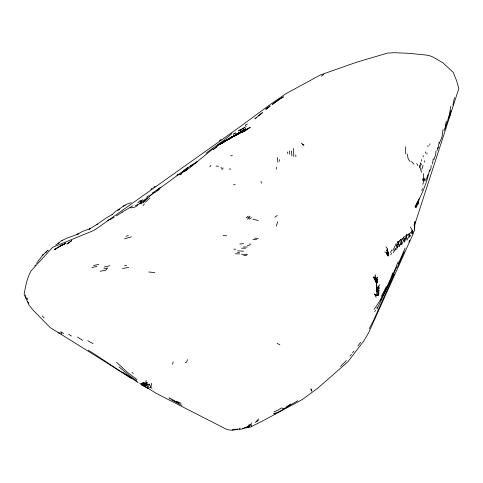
<?xml version="1.0" encoding="UTF-8"?>
<svg xmlns="http://www.w3.org/2000/svg" width="483" height="483" viewBox="0 0 483 483"><rect width="100%" height="100%" fill="white"/><g stroke="black" fill="none" stroke-linecap="round" stroke-linejoin="round"><path stroke-width="0.72" d="M291.895 155.943L291.599 150.956M414.625 229.739L414.885 221.691L414.124 225.138L414.692 223.925L414.625 229.739L412.983 234.231L368.469 333.113L363.476 341.384L347.875 361.761L318.007 387.976L302.388 399.471L264.998 419.721L250.333 427.159L242.436 428.403M293.767 156.552L293.573 148.456M387.04 249.27L386.672 251.015L387.3 250.339L388.169 253.955L388.139 255.887L388.513 255.356M422.921 184.452L423.555 180.884L422.933 180.056L424.328 179.827L423.549 180.612L423.03 179.863L423.567 180.394L423.35 173.566M429.81 145.123L429.864 143.831M431.186 165.494L430.957 168.289L429.882 171.036M427.95 146.766L428.004 145.474M376.849 295.674L378.974 293L376.849 295.674L376.583 283.648L374.645 278.534L373.425 276.862L376.583 283.648L377.048 291.762L378.219 292.903L376.849 295.674L374.591 294.087L376.148 297.335M388.272 254.336L388.386 252.531L387.3 250.339M429.61 169.877C427.044 181.626 422.673 193.321 416.557 203.741L418.26 201.538M148.553 388.64L147.484 388.217L146.959 382.349L145.51 384.196L146.065 385.929L144.544 386.575L141.875 384.975M405.684 146.747L405.672 153.86M433.263 158.786L432.442 163.942M410.345 226.986L412.216 230.162L410.991 232.625L409.077 233.923L408.878 236.404L406.958 240.154L406.547 237.388L406.885 234.032L405.43 236.356L403.661 237.153C401.838 239.834 400.208 242.937 399.604 246.155L397.515 246.33L397.274 247.954L395.215 248.491L394.931 249.965L393.277 252.718M375.321 277.592L374.645 278.534L375.279 274.682L375.774 281.39L376.329 281.444L376.921 279.705L377.205 277.031L375.738 281.354M142.847 199.769L141.06 200.819L140.728 203.591L139.466 203.766L135.475 205.692M251.317 422.794L251.106 424.479L251.619 426.531L250.079 424.485L248.407 427.467L250.079 424.485M435.968 151.088L435.648 154.91L433.885 159.499M443.008 129.643L442.072 136.58L440.236 141.441M439.138 141.966L438.371 147.086L437.018 150.63M450.887 106.175L448.973 116.801L448.037 119.229M146.198 380.23L145.51 384.196L143.433 382.621L141.549 383.472L142.044 385.114L143.143 383.417L142.503 382.971L142.642 384.106L141.549 383.472M151.988 388.247L150.823 387.547L147.484 388.217L144.544 386.575L144.791 386.195L143.886 385.078L144.254 382.965L143.433 382.621M387.312 251.577L387.076 254.547L388.139 255.887L388.495 255.247L387.547 251.341L387.644 248.938L385.959 246.922M446.244 121.094L445.459 126.89L444.046 130.609M397.274 247.954L396.229 246.288L397.775 241.742L399.302 241.102L400.6 239.465L402.345 238.856M419.28 198.296L418.061 204.122L417.843 201.882L417.04 204.031M451.037 110.679L445.115 128.303M452.945 105.185L454.437 97.566M151.674 383.242L150.823 387.547L149.428 384.136L147.442 384.752M427.92 174.653L426.525 178.867L424.66 180.962M421.888 190.616L422.329 188.587M145.353 384.812L143.886 385.078L144.254 382.965L146.065 385.929L146.959 382.349M421.834 169.346L423.108 165.126M410.991 232.625L412.337 233.863L412.989 231.182M399.302 241.102L397.515 246.33M277.647 221.769L276.33 226.05M172.522 364.321L173.186 361.882M403.661 237.153L404.41 242.104L407.187 235.13L409.077 233.923L409.566 237.256L410.562 235.185M414.71 224.692L458.85 88.443L456.701 81.072L453.362 72.528L443.068 62.923L433.468 57.278L430.232 55.931L426.531 55.086L408.751 53.317L394.744 52.713L387.638 53.052L356.587 62.222L320.537 74.913L286.117 93.569L270.758 104.141L236.881 129.046L96.28 228.894L93.587 230.542L52.677 247.266L31.178 270.721C27.012 277.942 25.545 286.334 24.15 294.431L28.98 305.033L33.188 310.213L50.045 327.474L117.447 369.404M437.562 148.51L437.996 147.224M439.307 143.36L439.741 142.068M187.47 359.666L186.655 362.027L185.212 362.733M248.697 425.004L247.821 427.678L246.535 427.757M421.653 172.389L419.878 167.39L420.765 164.993L420.234 162.795L421.713 164.564M394.297 273.921L373.063 321.563L369.223 328.639M416.038 204.647L415.096 206.368L415.332 207.811L417.656 203.343L416.563 207.279L416.533 205.13L415.778 206.694L417.783 202.594M445.586 125.767L446.057 124.548M374.832 311.728L375.43 310.237M398.185 261.701L391.84 277.151M405.092 248.123L398.366 263.815M141.06 200.819L139.466 203.766M408.884 242.068L409.699 240.196M378.219 292.903L379.294 290.458L377.048 291.762L378.34 290.289L379.59 287.62L377.066 289.734L379.723 284.722L377.157 287.735L378.581 287.5L376.764 289.54M386.4 286.576L381.262 296.568M395.988 243.83L392.896 250.605M397.388 267.159L404.289 251.685M380.592 300.052L381.516 298.089M147.484 388.217L149.428 384.136M388.465 255.193L388.314 255.724L388.386 254.825L388.139 255.887L388.169 253.955M382.433 296.182L390.029 280.81M396.863 266.858L377.06 308.999L377.03 307.188M390.717 254.789L391.592 253.038M374.084 309.374C382.138 298.301 388.29 285.954 392.697 272.937L392.733 275.352M424.943 178.167L423.549 180.612L422.933 180.056M399.888 244.295L401.868 244.205L404.645 238.457L406.547 237.388M390.391 252.428L391.991 249.753M255.38 422.577L258.719 418.773M423.549 180.407L423.023 178.795L423.549 180.407L424.213 179.314M418.169 201.345L418.827 200.258M143.445 202.703L145.938 199.576L153.54 192.856M287.79 406.161L289.619 405.563L290.621 404.023C285.284 407.7 280.049 412.458 273.45 413.514L275.437 413.967M357.879 346.015L360.668 342.29M222.029 169.642L223.237 167.915M256.793 421.478L257.367 420.663M43.126 254.481L42.299 255.634L46.175 251.812M376.583 283.648L377.579 282.277L377.295 281.293L377.766 279.083L376.329 281.444L377.295 281.293L375.774 281.39M36.539 263.398L42.619 255.175M34.752 265.843L35.368 265.04M352.53 352.801L353.864 351.165M232.202 430.021L234.098 429.315L239.278 429.176L240.184 428.083M350.054 356.043L351.34 354.486M143.143 205.462L144.411 203.953M209.713 166.864L210.95 165.403M181.668 173.427L180.461 174.786L178.378 174.158M387.952 253.026L388.386 252.531M346.347 360.56L340.533 366.362M212.979 148.8L189.445 168.048L182.508 172.135L180.461 174.786L180.195 174.466M387.74 252.162L387.088 252.844L384.752 251.969M137.758 202.824L140.354 200.36M46.899 251.275L45.758 252.452L46.809 251.42M137.848 204.864C136.055 207.406 132.897 207.738 130.042 207.823M258.616 115.781L260.482 114.199L258.562 115.829M149.808 198.024L145.431 202.166M187.476 169.455L184.705 171.556L182.508 172.135M231.864 133.543L226.684 138.035L206.042 153.226M256.745 117.405L254.867 118.842L262.474 112.648L258.671 115.733L260.597 114.163M47.473 250.78L48.089 250.242M154.693 192.168L149.048 196.279M246.064 427.316L248.214 426.314L249.306 426.392L247.821 427.678L246.064 427.316L240.969 429.333L239.278 429.176M257.451 421.11L258.351 420.337M177.907 174.556L176.971 175.359L180.117 173.995M246.064 217.948L248.232 216.136M150.793 189.258L152.242 188.074M190.531 166.291L197.185 161.739C181.626 171.242 167.861 183.443 152.314 193.019M146.542 197.149L148.396 195.657M274.404 102.764L272.334 104.406L274.501 102.728M247.507 219.161L249.59 217.561M213.504 149.362L217.157 146.494L213.426 149.332M156.504 190.519L160.296 187.495L159.01 189.765L154.983 192.421M321.31 76.248L323.797 74.358M274.761 217.344L277.266 215.46M131.316 202.643L127.186 204.055L123.231 206.223L117.852 210.063L119.597 209.248L115.582 211.228L112.068 214.675L112.346 214.482L106.012 218.075L96.95 224.414M122.271 212.188L116.397 215.913M247.809 217.911L250.116 216.251M375.883 280.454L376.921 279.705M153.66 187.283L155.17 186.209M286.286 407.567L288.134 406.257L286.274 407.368M223.315 142.056L219.197 144.61L225.483 140.758L219.059 144.719M249.258 219.21L251.462 217.664M56.07 248.727L57.743 247.556L54.193 249.536L56.07 248.727L54.899 249.234M219.487 144.332L226.69 140.245L222.271 142.636L224.474 141.441M69.135 242.484L71.774 240.643L66.823 244.042L69.135 242.484L68.357 243.003M219.373 140.674L221.166 139.436M224.589 141.278L223.152 142.274L225.223 140.921L223.2 142.123M265.505 109.086L267.781 107.528M55.666 245.074L58.98 242.991L58.069 243.553C63.708 238.119 71.943 236.924 78.844 233.627L76.9 234.388M236.084 134.715L230.433 138.168L236.139 134.648M186.963 167.999L187.911 167.378M280.575 98.472L278.878 99.589L283.527 96.835L281.142 98.103M231.164 137.685L245.781 128.726L229.008 138.814L235.517 135.077L231.236 137.649M234.835 135.524L241.609 131.382L233.011 136.617L239.64 132.481L235.372 135.174M232.383 137.015L234.231 135.82L231.906 137.112L236.157 134.787L229.407 138.428L231.109 137.486M239.508 132.668L241.681 131.261L219.958 144.121M114.199 217.139L110.039 219.62M235.124 135.306L228.791 139.086L237.636 133.791M219.143 144.689L221.117 143.427L219.197 144.61M396.772 245.189L398.469 244.12L397.775 241.742M225.754 140.583L226.817 139.919M226.944 139.865L224.993 141.09L229.014 138.869L227.463 139.617M64.559 243.474L65.513 242.883M228.701 138.772L217.278 145.854M61.824 245.171L62.82 244.555L57.392 247.779L63.019 244.458M245.557 125.121L245.286 125.296L247.483 123.998M225.929 140.559L231.146 137.45M125.169 205.088L123.231 206.223M228.785 138.802L223.647 141.809L227.728 139.49M230.789 138.053L232.734 136.882L228.435 139.327L237.099 134.123M97.506 224.088L89.071 229.177L90.345 228.616L82.575 231.393L77.841 234.014M132.867 205.728L122.108 212.182M61.256 245.503L62.023 245.05L59.433 246.408M225.845 140.553L227.088 139.816L225.066 140.945M233.168 136.387L230.977 137.673L235.505 135.18L231.804 137.112M227.215 139.696L228.857 138.748M297.812 400.697L289.619 405.563M226.044 140.481L228.048 139.327M190.743 165.663L192.62 164.594M228.296 139.17L229.999 138.198L228.387 139.05M244.235 127.699L246.276 126.54M240.739 129.746L239.055 130.7L244.495 127.669L238.608 130.893L240.963 129.625M224.414 141.585L226.605 140.342L222.18 142.727L224.299 141.64M222.458 142.497L220.182 143.771L224.577 141.392M247.815 128.683L245.618 129.909L250.297 127.452L248.014 128.581M47.237 250.755L47.998 250.333M243.933 131.159L239.085 133.549L247.544 129.317L242.864 131.732M243.021 131.654L240.975 132.777L245.189 130.808L243.021 131.654L243.341 131.533M449.069 115.811L450.355 115.111M218.062 145.045L220.133 143.928L217.803 145.081M223.647 141.809L225.356 140.891M183.618 170.463L184.657 169.907M229.721 138.192L231.279 137.377M233.573 136.14L235.716 135.047M185.182 169.636L186.903 168.76L185.623 169.08M247.091 427.485L249.306 426.392M61.794 240.588L62.53 240.238M375.907 295.324L376.921 295.777L378.636 294.95L377.694 294.829M107.612 220.399L109.713 219.421M388.41 254.909L387.843 255.102L387.076 254.547L388.495 255.247L387.843 255.102L386.346 252.639L387.493 254.921M131.448 236.827L124.493 238.844M125.991 236.296L128.339 235.589M273.946 411.866L277.828 410.242L281.511 407.924L283.569 408.588M103.887 268.862L107.649 268.011L105.777 270.226L100.204 271.259M394.931 249.965L396.471 249.542M128.647 267.431L122.489 268.518M233.814 429.761L235.782 429.333M109.822 265.722L104.165 267.014M93.503 265.511L98.786 264.388M91.909 267.51L97.035 266.441M124.493 265.759L126.588 265.427M237.835 429.133C232.74 430.806 227.644 430.595 223.158 427.582L156.438 393.494L144.785 386.309M230.572 155.937L232.359 155.659M377.271 295.137L378.636 294.95M143.197 385.688L144.791 386.195M239.828 243.969L243.71 243.686M243.462 246.988L247.326 246.994M235.384 253.829L239.544 253.865M241.621 248.19L245.569 248.214M256.642 239.417L252.971 239.333M249.192 244.138L251.063 244.144M233.742 249.186L235.746 249.198M243.674 255.579L245.744 255.61L247.411 254.553L241.512 254.167M223.116 235.68L226.678 235.789M247.447 245.406L249.367 245.461M154.808 272.557L148.752 272.014M243.631 251.202L237.63 250.858M233.663 184.621L235.299 184.717M254.601 238.137L258.266 238.427M216.07 166.055L218.527 166.267M229.238 168.99L230.808 169.128M237.431 252.41L239.471 252.597M58.183 332.763L60.266 333.029M252.923 219.246L258.278 220.538M302.213 144.634L304.012 145.19L301.362 143.137M171.622 399.858L181.862 405.4M181.131 403.317L176.567 401.264M179.278 403.45L169.032 397.744L170.119 399.157M71.418 336.011L68.743 334.236M279.838 344.79L277.17 343.353M93.056 343.642L87.797 340.708M82.78 340.376L77.497 337.086M131.642 378.551C116.801 369.67 103.042 359.171 88.226 350.211M117.888 369.682L121.559 371.952M122.036 372.242L122.984 372.834M124.427 373.721L125.393 374.319M125.882 374.621L126.842 375.219M127.325 375.514L131.702 378.219M136.146 380.966L137.015 381.504M138.247 382.723L123.135 372.429M63.653 333.572L60.822 331.712L61.721 334.013M374.591 294.087L376.921 295.777M137.015 379.668L127.277 372.194L116.584 362.31M136.321 380.538L129.45 375.605L118.981 366.893M131.998 372.447L133.278 373.468M139.726 383.26L142.044 385.114L143.034 383.248L144.085 382.868L144.26 383.399L143.034 383.248L143.886 385.078M413.925 164.208L411.462 161.461M410.079 161.557L408.274 159.064L407.103 153.902M42.196 315.912L44.182 317.983M28.871 303.167L27.779 301.706M143.825 385.603L144.544 386.575M27.821 299.738L26.897 297.733M398.469 244.12L399.604 246.155M26.293 298.651L25.376 296.761L25.315 295.016M416.757 163.459L417.698 165.542M401.868 244.205L400.6 239.465M220.979 167.094L221.449 168.549M419.202 165.083L419.878 167.39M287.494 151.94L287.796 153.6M289.341 150.925L289.74 154.204M421.393 159.559L421.659 161.141M277.296 157.482L277.906 162.379M261.104 181.385L261.309 183.208M423.132 155.508L423.271 156.987M276.324 167.366L276.475 169.171M295.753 154.971L295.88 156.691M425.366 151.861L425.451 153.165M424.635 160.736L424.732 162.216M279.53 159.595L279.633 161.286M412.216 230.162L412.337 233.863M426.912 152.767L426.936 154.053M141.67 201.822L140.728 203.591L141.652 203.47L147.484 197.746L141.67 201.822M377.579 282.277L376.378 283.098L377.579 282.277M268.107 107.504L266.163 109.212L270.19 105.922L268.107 107.504M278.794 99.739L274.35 102.849L278.794 99.739M226.756 140.118L222.862 142.63L226.756 140.118M236.145 135.041L234.291 136.284L238.59 133.821L234.551 135.916L236.145 135.041M64.891 243.643L63.847 244.338L65.483 243.317L64.891 243.643M222.917 142.521L220.991 143.765L224.945 141.259L222.917 142.521M64.022 244.169L62.385 245.189L64.022 244.169M60.2 246.161L59.192 246.801L60.894 245.799L60.2 246.161M235.493 132.97L233.549 134.129L235.493 132.97M243.897 130.005L241.778 131.261L243.909 130.066M238.868 133.115L236.712 134.31L241.301 131.968L238.868 133.115M236.736 134.666L234.72 135.771L238.831 133.682L236.736 134.666M311.553 389.558L310.798 388.821L311.758 391.188L311.553 389.558"/></g></svg>
